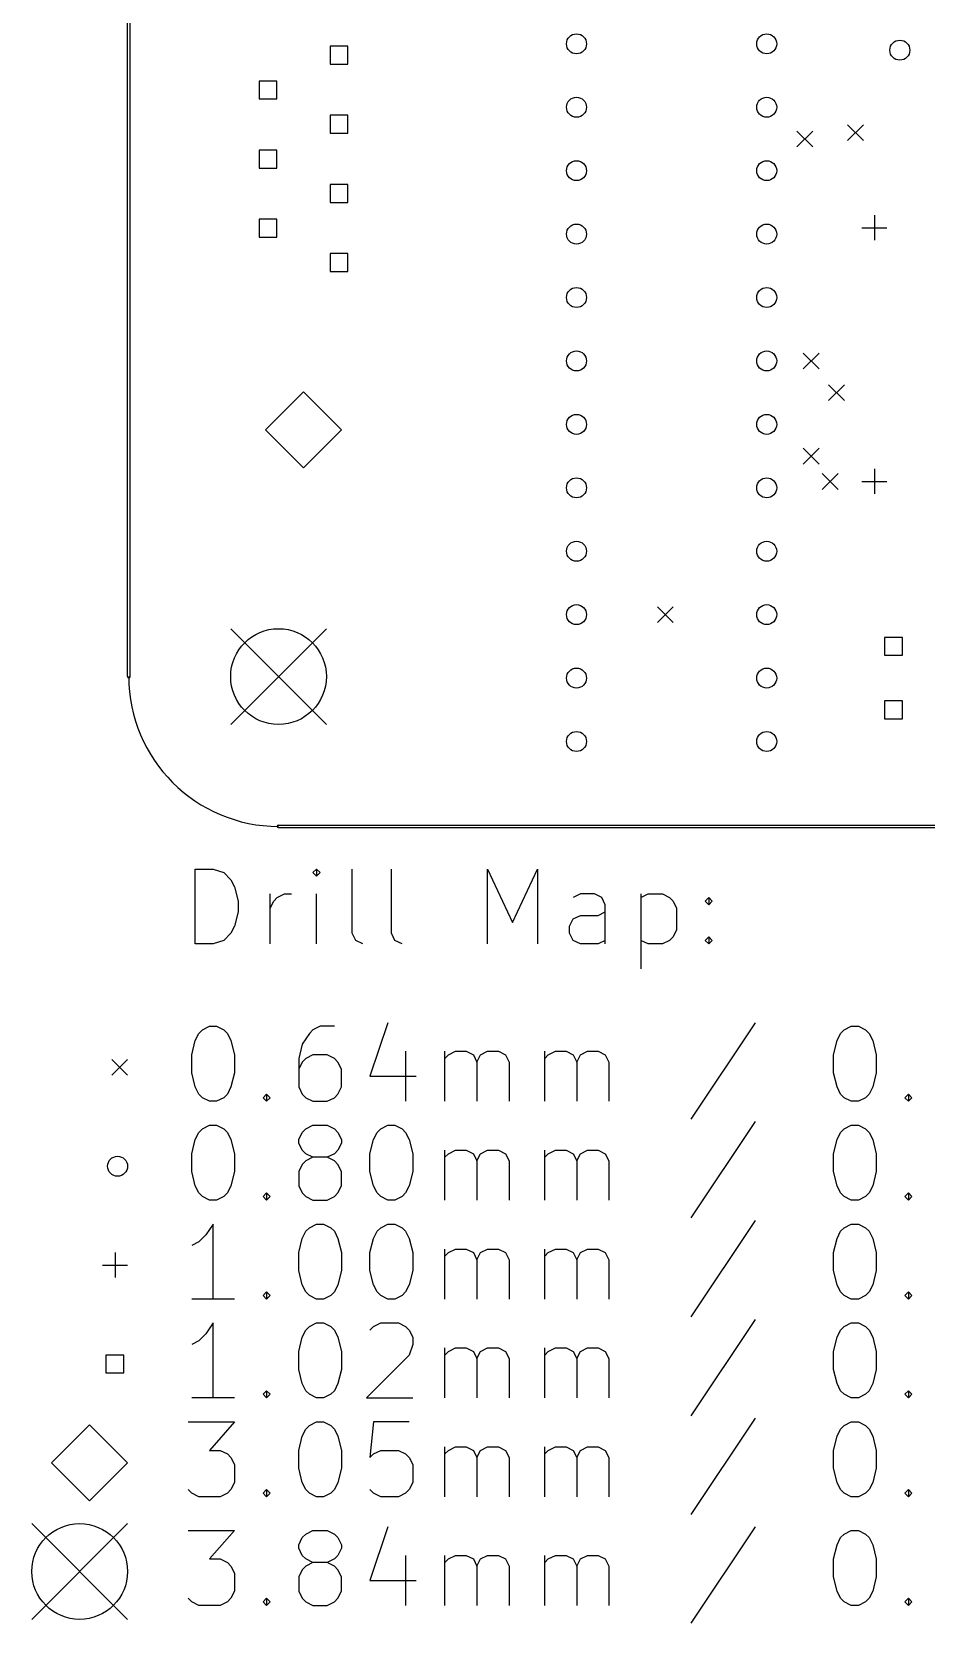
# Model space of a CAD drawing. Extents: x 126 to 198, y -177 to -50.
# Drawn here: x 126.1 to 161.9, y -176.9 to -113.2 of the extents above; entities that cross this region are included whole.
import ezdxf

# ---------------------------------------------------------------- set-up
doc = ezdxf.new("R2010")
doc.units = 0
doc.header["$MEASUREMENT"] = 0
doc.layers.add('BLACK', color=7, linetype='CONTINUOUS')

msp = doc.modelspace()

# ---------------------------------------------------------------- linework, layer by layer
at = {"layer": 'Black'}
for p, q in [((129.95, -139), (129.95, -56)), ((130.05, -139), (130.05, -56)), ((138.782, -113.752), (138.063, -113.752)), ((138.063, -113.752), (138.063, -114.471)), ((138.782, -114.471), (138.782, -113.752)), ((138.063, -114.471), (138.782, -114.471)), ((135.937, -115.149), (135.218, -115.149)), ((135.218, -115.149), (135.218, -115.868)), ((135.937, -115.868), (135.937, -115.149)), ((135.218, -115.868), (135.937, -115.868)), ((138.782, -116.521), (138.063, -116.521)), ((138.063, -116.521), (138.063, -117.239)), ((138.782, -117.239), (138.782, -116.521)), ((138.063, -117.239), (138.782, -117.239)), ((156.767, -117.153), (157.402, -117.788)), ((157.402, -117.153), (156.767, -117.788)), ((158.799, -116.899), (159.434, -117.534)), ((159.434, -116.899), (158.799, -117.534)), ((135.937, -117.918), (135.218, -117.918)), ((135.218, -117.918), (135.218, -118.636)), ((135.937, -118.636), (135.937, -117.918)), ((135.218, -118.636), (135.937, -118.636)), ((138.782, -119.29), (138.063, -119.29)), ((138.063, -119.29), (138.063, -120.008)), ((138.782, -120.008), (138.782, -119.29)), ((138.063, -120.008), (138.782, -120.008)), ((135.937, -120.687), (135.218, -120.687)), ((135.218, -120.687), (135.218, -121.405)), ((135.937, -121.405), (135.937, -120.687)), ((159.378, -121.026), (160.378, -121.026)), ((159.878, -120.526), (159.878, -121.526)), ((135.218, -121.405), (135.937, -121.405)), ((138.782, -122.058), (138.063, -122.058)), ((138.063, -122.058), (138.063, -122.777)), ((138.782, -122.777), (138.782, -122.058)), ((138.063, -122.777), (138.782, -122.777)), ((157.021, -126.043), (157.656, -126.678)), ((157.656, -126.043), (157.021, -126.678)), ((158.037, -127.313), (158.672, -127.948)), ((158.672, -127.313), (158.037, -127.948)), ((137, -127.599), (135.476, -129.123)), ((138.524, -129.123), (137, -127.599)), ((135.476, -129.123), (137, -130.647)), ((137, -130.647), (138.524, -129.123)), ((157.021, -129.853), (157.656, -130.488)), ((157.656, -129.853), (157.021, -130.488)), ((157.783, -130.869), (158.418, -131.504)), ((158.418, -130.869), (157.783, -131.504)), ((159.378, -131.186), (160.378, -131.186)), ((159.878, -130.686), (159.878, -131.686)), ((151.179, -136.203), (151.814, -136.838)), ((151.814, -136.203), (151.179, -136.838)), ((134.082, -137.082), (137.918, -140.918)), ((137.918, -137.082), (134.082, -140.918)), ((160.999, -137.431), (160.281, -137.431)), ((160.281, -137.431), (160.281, -138.149)), ((160.999, -138.149), (160.999, -137.431)), ((160.281, -138.149), (160.999, -138.149)), ((160.999, -139.971), (160.281, -139.971)), ((160.281, -139.971), (160.281, -140.689)), ((160.999, -140.689), (160.999, -139.971)), ((160.281, -140.689), (160.999, -140.689)), ((136, -144.95), (179, -144.95)), ((136, -145.05), (179, -145.05)), ((132.664, -149.707), (132.664, -146.707)), ((132.664, -146.707), (133.379, -146.707)), ((133.379, -146.707), (133.807, -146.85)), ((133.807, -146.85), (134.093, -147.136)), ((134.093, -147.136), (134.236, -147.421)), ((137.521, -146.707), (137.379, -146.85)), ((137.379, -146.85), (137.521, -146.993)), ((137.664, -146.85), (137.521, -146.707)), ((137.521, -146.707), (137.521, -146.993)), ((137.521, -146.993), (137.664, -146.85)), ((138.95, -149.279), (138.95, -146.707)), ((140.521, -149.279), (140.521, -146.707)), ((144.379, -149.707), (144.379, -146.707)), ((144.379, -146.707), (145.379, -148.85)), ((145.379, -148.85), (146.379, -146.707)), ((146.379, -146.707), (146.379, -149.707)), ((134.236, -147.421), (134.379, -147.993)), ((135.664, -149.707), (135.664, -147.707)), ((135.807, -147.993), (135.95, -147.85)), ((135.95, -147.85), (136.236, -147.707)), ((136.236, -147.707), (136.521, -147.707)), ((137.521, -149.707), (137.521, -147.707)), ((148.093, -147.707), (147.807, -147.85)), ((148.664, -147.707), (148.093, -147.707)), ((148.95, -147.85), (148.664, -147.707)), ((149.093, -148.136), (148.95, -147.85)), ((150.521, -147.707), (150.521, -150.707)), ((150.521, -147.85), (150.807, -147.707)), ((150.807, -147.707), (151.379, -147.707)), ((151.379, -147.707), (151.664, -147.85)), ((151.664, -147.85), (151.807, -147.993)), ((153.093, -147.993), (153.236, -147.85)), ((153.236, -147.85), (153.379, -147.993)), ((153.236, -147.85), (153.236, -148.136)), ((134.379, -148.421), (134.236, -148.993)), ((134.379, -147.993), (134.379, -148.421)), ((135.664, -148.279), (135.807, -147.993)), ((148.807, -148.564), (149.093, -148.421)), ((149.093, -149.707), (149.093, -148.136)), ((151.807, -147.993), (151.95, -148.279)), ((151.95, -148.279), (151.95, -149.136)), ((153.236, -148.136), (153.093, -147.993)), ((153.379, -147.993), (153.236, -148.136)), ((134.236, -148.993), (134.093, -149.279)), ((147.664, -148.993), (147.807, -148.707)), ((147.664, -149.279), (147.664, -148.993)), ((147.807, -148.707), (148.093, -148.564)), ((148.093, -148.564), (148.807, -148.564)), ((133.379, -149.707), (132.664, -149.707)), ((133.807, -149.564), (133.379, -149.707)), ((134.093, -149.279), (133.807, -149.564)), ((139.093, -149.564), (138.95, -149.279)), ((139.379, -149.707), (139.093, -149.564)), ((140.664, -149.564), (140.521, -149.279)), ((140.95, -149.707), (140.664, -149.564)), ((147.807, -149.564), (147.664, -149.279)), ((148.093, -149.707), (147.807, -149.564)), ((148.807, -149.707), (148.093, -149.707)), ((149.093, -149.564), (148.807, -149.707)), ((150.807, -149.707), (150.521, -149.564)), ((151.379, -149.707), (150.807, -149.707)), ((151.664, -149.564), (151.379, -149.707)), ((151.807, -149.421), (151.664, -149.564)), ((151.95, -149.136), (151.807, -149.421)), ((153.093, -149.564), (153.236, -149.421)), ((153.236, -149.707), (153.093, -149.564)), ((153.236, -149.421), (153.379, -149.564)), ((153.236, -149.421), (153.236, -149.707)), ((153.379, -149.564), (153.236, -149.707)), ((140.379, -152.864), (139.664, -155.007)), ((155.093, -152.864), (152.521, -156.721)), ((132.521, -154.15), (132.664, -153.579)), ((132.664, -153.579), (132.807, -153.293)), ((132.807, -153.293), (132.95, -153.15)), ((132.95, -153.15), (133.236, -153.007)), ((133.236, -153.007), (133.521, -153.007)), ((133.521, -153.007), (133.807, -153.15)), ((133.807, -153.15), (133.95, -153.293)), ((133.95, -153.293), (134.093, -153.579)), ((134.093, -153.579), (134.236, -154.15)), ((137.236, -153.293), (136.95, -153.721)), ((137.379, -153.15), (137.236, -153.293)), ((137.664, -153.007), (137.379, -153.15)), ((138.236, -153.007), (137.664, -153.007)), ((158.236, -154.15), (158.379, -153.579)), ((158.379, -153.579), (158.521, -153.293)), ((158.521, -153.293), (158.664, -153.15)), ((158.664, -153.15), (158.95, -153.007)), ((158.95, -153.007), (159.236, -153.007)), ((159.236, -153.007), (159.521, -153.15)), ((159.521, -153.15), (159.664, -153.293)), ((159.664, -153.293), (159.807, -153.579)), ((159.807, -153.579), (159.95, -154.15)), ((132.521, -154.864), (132.521, -154.15)), ((134.236, -154.15), (134.236, -154.864)), ((136.95, -153.721), (136.807, -154.293)), ((137.379, -154.15), (137.093, -154.293)), ((137.95, -154.15), (137.379, -154.15)), ((138.236, -154.293), (137.95, -154.15)), ((141.093, -154.007), (141.093, -156.007)), ((142.664, -156.007), (142.664, -154.007)), ((142.664, -154.293), (142.807, -154.15)), ((142.807, -154.15), (143.093, -154.007)), ((143.093, -154.007), (143.521, -154.007)), ((143.521, -154.007), (143.807, -154.15)), ((143.807, -154.15), (143.95, -154.436)), ((143.95, -154.436), (144.093, -154.15)), ((144.093, -154.15), (144.379, -154.007)), ((144.379, -154.007), (144.807, -154.007)), ((144.807, -154.007), (145.093, -154.15)), ((145.093, -154.15), (145.236, -154.436)), ((146.664, -156.007), (146.664, -154.007)), ((146.664, -154.293), (146.807, -154.15)), ((146.807, -154.15), (147.093, -154.007)), ((147.093, -154.007), (147.521, -154.007)), ((147.521, -154.007), (147.807, -154.15)), ((147.807, -154.15), (147.95, -154.436)), ((147.95, -154.436), (148.093, -154.15)), ((148.093, -154.15), (148.379, -154.007)), ((148.379, -154.007), (148.807, -154.007)), ((148.807, -154.007), (149.093, -154.15)), ((149.093, -154.15), (149.236, -154.436)), ((158.236, -154.864), (158.236, -154.15)), ((159.95, -154.15), (159.95, -154.864)), ((129.315, -154.333), (129.95, -154.968)), ((129.95, -154.333), (129.315, -154.968)), ((136.807, -154.293), (136.807, -155.436)), ((136.95, -154.436), (136.807, -154.721)), ((137.093, -154.293), (136.95, -154.436)), ((138.379, -154.436), (138.236, -154.293)), ((138.521, -154.721), (138.379, -154.436)), ((138.521, -155.436), (138.521, -154.721)), ((143.95, -154.436), (143.95, -156.007)), ((145.236, -154.436), (145.236, -156.007)), ((147.95, -154.436), (147.95, -156.007)), ((149.236, -154.436), (149.236, -156.007)), ((132.664, -155.436), (132.521, -154.864)), ((132.807, -155.721), (132.664, -155.436)), ((134.093, -155.436), (133.95, -155.721)), ((134.236, -154.864), (134.093, -155.436)), ((136.807, -155.436), (136.95, -155.721)), ((138.379, -155.721), (138.521, -155.436)), ((139.664, -155.007), (141.521, -155.007)), ((158.379, -155.436), (158.236, -154.864)), ((158.521, -155.721), (158.379, -155.436)), ((159.807, -155.436), (159.664, -155.721)), ((159.95, -154.864), (159.807, -155.436)), ((132.95, -155.864), (132.807, -155.721)), ((133.236, -156.007), (132.95, -155.864)), ((133.521, -156.007), (133.236, -156.007)), ((133.807, -155.864), (133.521, -156.007)), ((133.95, -155.721), (133.807, -155.864)), ((135.379, -155.864), (135.521, -155.721)), ((135.521, -156.007), (135.379, -155.864)), ((135.521, -155.721), (135.664, -155.864)), ((135.521, -155.721), (135.521, -156.007)), ((135.664, -155.864), (135.521, -156.007)), ((136.95, -155.721), (137.093, -155.864)), ((137.093, -155.864), (137.379, -156.007)), ((137.379, -156.007), (137.95, -156.007)), ((137.95, -156.007), (138.236, -155.864)), ((138.236, -155.864), (138.379, -155.721)), ((158.664, -155.864), (158.521, -155.721)), ((158.95, -156.007), (158.664, -155.864)), ((159.236, -156.007), (158.95, -156.007)), ((159.521, -155.864), (159.236, -156.007)), ((159.664, -155.721), (159.521, -155.864)), ((161.093, -155.864), (161.236, -155.721)), ((161.236, -156.007), (161.093, -155.864)), ((161.236, -155.721), (161.379, -155.864)), ((161.236, -155.721), (161.236, -156.007)), ((161.379, -155.864), (161.236, -156.007)), ((132.664, -157.539), (132.807, -157.253)), ((132.807, -157.253), (132.95, -157.11)), ((132.95, -157.11), (133.236, -156.967)), ((133.236, -156.967), (133.521, -156.967)), ((133.521, -156.967), (133.807, -157.11)), ((133.807, -157.11), (133.95, -157.253)), ((133.95, -157.253), (134.093, -157.539)), ((136.807, -157.539), (136.95, -157.253)), ((136.95, -157.253), (137.093, -157.11)), ((137.093, -157.11), (137.379, -156.967)), ((137.379, -156.967), (137.95, -156.967)), ((137.95, -156.967), (138.236, -157.11)), ((138.236, -157.11), (138.379, -157.253)), ((138.379, -157.253), (138.521, -157.539)), ((139.807, -157.539), (139.95, -157.253)), ((139.95, -157.253), (140.093, -157.11)), ((140.093, -157.11), (140.379, -156.967)), ((140.379, -156.967), (140.664, -156.967)), ((140.664, -156.967), (140.95, -157.11)), ((140.95, -157.11), (141.093, -157.253)), ((141.093, -157.253), (141.236, -157.539)), ((155.093, -156.824), (152.521, -160.681)), ((158.379, -157.539), (158.521, -157.253)), ((158.521, -157.253), (158.664, -157.11)), ((158.664, -157.11), (158.95, -156.967)), ((158.95, -156.967), (159.236, -156.967)), ((159.236, -156.967), (159.521, -157.11)), ((159.521, -157.11), (159.664, -157.253)), ((159.664, -157.253), (159.807, -157.539)), ((132.521, -158.11), (132.664, -157.539)), ((134.093, -157.539), (134.236, -158.11)), ((136.807, -157.681), (136.807, -157.539)), ((136.95, -157.967), (136.807, -157.681)), ((137.093, -158.11), (136.95, -157.967)), ((138.379, -157.967), (138.236, -158.11)), ((138.521, -157.681), (138.379, -157.967)), ((138.521, -157.539), (138.521, -157.681)), ((139.664, -158.11), (139.807, -157.539)), ((141.236, -157.539), (141.379, -158.11)), ((142.664, -159.967), (142.664, -157.967)), ((142.807, -158.11), (143.093, -157.967)), ((143.093, -157.967), (143.521, -157.967)), ((143.521, -157.967), (143.807, -158.11)), ((144.093, -158.11), (144.379, -157.967)), ((144.379, -157.967), (144.807, -157.967)), ((144.807, -157.967), (145.093, -158.11)), ((146.664, -159.967), (146.664, -157.967)), ((146.807, -158.11), (147.093, -157.967)), ((147.093, -157.967), (147.521, -157.967)), ((147.521, -157.967), (147.807, -158.11)), ((148.093, -158.11), (148.379, -157.967)), ((148.379, -157.967), (148.807, -157.967)), ((148.807, -157.967), (149.093, -158.11)), ((158.236, -158.11), (158.379, -157.539)), ((159.807, -157.539), (159.95, -158.11)), ((132.521, -158.824), (132.521, -158.11)), ((134.236, -158.11), (134.236, -158.824)), ((136.95, -158.539), (136.807, -158.824)), ((137.093, -158.396), (136.95, -158.539)), ((137.379, -158.253), (137.093, -158.11)), ((137.379, -158.253), (137.093, -158.396)), ((137.95, -158.253), (137.379, -158.253)), ((138.236, -158.11), (137.95, -158.253)), ((138.236, -158.396), (137.95, -158.253)), ((138.379, -158.539), (138.236, -158.396)), ((138.521, -158.824), (138.379, -158.539)), ((139.664, -158.824), (139.664, -158.11)), ((141.379, -158.11), (141.379, -158.824)), ((142.664, -158.253), (142.807, -158.11)), ((143.807, -158.11), (143.95, -158.396)), ((143.95, -158.396), (144.093, -158.11)), ((143.95, -158.396), (143.95, -159.967)), ((145.093, -158.11), (145.236, -158.396)), ((145.236, -158.396), (145.236, -159.967)), ((146.664, -158.253), (146.807, -158.11)), ((147.807, -158.11), (147.95, -158.396)), ((147.95, -158.396), (148.093, -158.11)), ((147.95, -158.396), (147.95, -159.967)), ((149.093, -158.11), (149.236, -158.396)), ((149.236, -158.396), (149.236, -159.967)), ((158.236, -158.824), (158.236, -158.11)), ((159.95, -158.11), (159.95, -158.824)), ((132.664, -159.396), (132.521, -158.824)), ((134.236, -158.824), (134.093, -159.396)), ((136.807, -158.824), (136.807, -159.396)), ((138.521, -159.396), (138.521, -158.824)), ((139.807, -159.396), (139.664, -158.824)), ((141.379, -158.824), (141.236, -159.396)), ((158.379, -159.396), (158.236, -158.824)), ((159.95, -158.824), (159.807, -159.396)), ((132.807, -159.681), (132.664, -159.396)), ((132.95, -159.824), (132.807, -159.681)), ((133.236, -159.967), (132.95, -159.824)), ((133.807, -159.824), (133.521, -159.967)), ((133.95, -159.681), (133.807, -159.824)), ((134.093, -159.396), (133.95, -159.681)), ((135.379, -159.824), (135.521, -159.681)), ((135.521, -159.967), (135.379, -159.824)), ((135.521, -159.681), (135.664, -159.824)), ((135.521, -159.681), (135.521, -159.967)), ((135.664, -159.824), (135.521, -159.967)), ((136.807, -159.396), (136.95, -159.681)), ((136.95, -159.681), (137.093, -159.824)), ((137.093, -159.824), (137.379, -159.967)), ((137.95, -159.967), (138.236, -159.824)), ((138.236, -159.824), (138.379, -159.681)), ((138.379, -159.681), (138.521, -159.396)), ((139.95, -159.681), (139.807, -159.396)), ((140.093, -159.824), (139.95, -159.681)), ((140.379, -159.967), (140.093, -159.824)), ((140.95, -159.824), (140.664, -159.967)), ((141.093, -159.681), (140.95, -159.824)), ((141.236, -159.396), (141.093, -159.681)), ((158.521, -159.681), (158.379, -159.396)), ((158.664, -159.824), (158.521, -159.681)), ((158.95, -159.967), (158.664, -159.824)), ((159.521, -159.824), (159.236, -159.967)), ((159.664, -159.681), (159.521, -159.824)), ((159.807, -159.396), (159.664, -159.681)), ((161.093, -159.824), (161.236, -159.681)), ((161.236, -159.967), (161.093, -159.824)), ((161.236, -159.681), (161.379, -159.824)), ((161.236, -159.681), (161.236, -159.967)), ((161.379, -159.824), (161.236, -159.967)), ((133.521, -159.967), (133.236, -159.967)), ((137.379, -159.967), (137.95, -159.967)), ((140.664, -159.967), (140.379, -159.967)), ((159.236, -159.967), (158.95, -159.967)), ((133.379, -160.927), (133.093, -161.356)), ((133.379, -163.927), (133.379, -160.927)), ((136.95, -161.499), (137.093, -161.213)), ((137.093, -161.213), (137.236, -161.07)), ((137.236, -161.07), (137.521, -160.927)), ((137.521, -160.927), (137.807, -160.927)), ((137.807, -160.927), (138.093, -161.07)), ((138.093, -161.07), (138.236, -161.213)), ((138.236, -161.213), (138.379, -161.499)), ((139.807, -161.499), (139.95, -161.213)), ((139.95, -161.213), (140.093, -161.07)), ((140.093, -161.07), (140.379, -160.927)), ((140.379, -160.927), (140.664, -160.927)), ((140.664, -160.927), (140.95, -161.07)), ((140.95, -161.07), (141.093, -161.213)), ((141.093, -161.213), (141.236, -161.499)), ((155.093, -160.784), (152.521, -164.641)), ((158.379, -161.499), (158.521, -161.213)), ((158.521, -161.213), (158.664, -161.07)), ((158.664, -161.07), (158.95, -160.927)), ((158.95, -160.927), (159.236, -160.927)), ((159.236, -160.927), (159.521, -161.07)), ((159.521, -161.07), (159.664, -161.213)), ((159.664, -161.213), (159.807, -161.499)), ((132.807, -161.641), (132.521, -161.784)), ((133.093, -161.356), (132.807, -161.641)), ((136.807, -162.07), (136.95, -161.499)), ((138.379, -161.499), (138.521, -162.07)), ((139.664, -162.07), (139.807, -161.499)), ((141.236, -161.499), (141.379, -162.07)), ((158.236, -162.07), (158.379, -161.499)), ((159.807, -161.499), (159.95, -162.07)), ((129.45, -162.07), (129.45, -163.07)), ((136.807, -162.784), (136.807, -162.07)), ((138.521, -162.07), (138.521, -162.784)), ((139.664, -162.784), (139.664, -162.07)), ((141.379, -162.07), (141.379, -162.784)), ((142.664, -163.927), (142.664, -161.927)), ((142.664, -162.213), (142.807, -162.07)), ((142.807, -162.07), (143.093, -161.927)), ((143.093, -161.927), (143.521, -161.927)), ((143.521, -161.927), (143.807, -162.07)), ((143.807, -162.07), (143.95, -162.356)), ((143.95, -162.356), (144.093, -162.07)), ((143.95, -162.356), (143.95, -163.927)), ((144.093, -162.07), (144.379, -161.927)), ((144.379, -161.927), (144.807, -161.927)), ((144.807, -161.927), (145.093, -162.07)), ((145.093, -162.07), (145.236, -162.356)), ((145.236, -162.356), (145.236, -163.927)), ((146.664, -163.927), (146.664, -161.927)), ((146.664, -162.213), (146.807, -162.07)), ((146.807, -162.07), (147.093, -161.927)), ((147.093, -161.927), (147.521, -161.927)), ((147.521, -161.927), (147.807, -162.07)), ((147.807, -162.07), (147.95, -162.356)), ((147.95, -162.356), (148.093, -162.07)), ((147.95, -162.356), (147.95, -163.927)), ((148.093, -162.07), (148.379, -161.927)), ((148.379, -161.927), (148.807, -161.927)), ((148.807, -161.927), (149.093, -162.07)), ((149.093, -162.07), (149.236, -162.356)), ((149.236, -162.356), (149.236, -163.927)), ((158.236, -162.784), (158.236, -162.07)), ((159.95, -162.07), (159.95, -162.784)), ((128.949, -162.57), (129.95, -162.57)), ((136.95, -163.356), (136.807, -162.784)), ((138.521, -162.784), (138.379, -163.356)), ((139.807, -163.356), (139.664, -162.784)), ((141.379, -162.784), (141.236, -163.356)), ((158.379, -163.356), (158.236, -162.784)), ((159.95, -162.784), (159.807, -163.356)), ((135.379, -163.784), (135.521, -163.641)), ((135.521, -163.927), (135.379, -163.784)), ((135.521, -163.641), (135.664, -163.784)), ((135.521, -163.641), (135.521, -163.927)), ((135.664, -163.784), (135.521, -163.927)), ((137.093, -163.641), (136.95, -163.356)), ((137.236, -163.784), (137.093, -163.641)), ((137.521, -163.927), (137.236, -163.784)), ((138.093, -163.784), (137.807, -163.927)), ((138.236, -163.641), (138.093, -163.784)), ((138.379, -163.356), (138.236, -163.641)), ((139.95, -163.641), (139.807, -163.356)), ((140.093, -163.784), (139.95, -163.641)), ((140.379, -163.927), (140.093, -163.784)), ((140.95, -163.784), (140.664, -163.927)), ((141.093, -163.641), (140.95, -163.784)), ((141.236, -163.356), (141.093, -163.641)), ((158.521, -163.641), (158.379, -163.356)), ((158.664, -163.784), (158.521, -163.641)), ((158.95, -163.927), (158.664, -163.784)), ((159.521, -163.784), (159.236, -163.927)), ((159.664, -163.641), (159.521, -163.784)), ((159.807, -163.356), (159.664, -163.641)), ((161.093, -163.784), (161.236, -163.641)), ((161.236, -163.927), (161.093, -163.784)), ((161.236, -163.641), (161.379, -163.784)), ((161.236, -163.641), (161.236, -163.927)), ((161.379, -163.784), (161.236, -163.927)), ((134.236, -163.927), (132.521, -163.927)), ((137.807, -163.927), (137.521, -163.927)), ((140.664, -163.927), (140.379, -163.927)), ((159.236, -163.927), (158.95, -163.927)), ((133.379, -164.887), (133.093, -165.316)), ((133.379, -167.887), (133.379, -164.887)), ((137.093, -165.173), (137.236, -165.03)), ((137.236, -165.03), (137.521, -164.887)), ((137.521, -164.887), (137.807, -164.887)), ((137.807, -164.887), (138.093, -165.03)), ((138.093, -165.03), (138.236, -165.173)), ((139.664, -165.173), (139.807, -165.03)), ((139.807, -165.03), (140.093, -164.887)), ((140.093, -164.887), (140.807, -164.887)), ((140.807, -164.887), (141.093, -165.03)), ((141.093, -165.03), (141.236, -165.173)), ((155.093, -164.744), (152.521, -168.601)), ((158.521, -165.173), (158.664, -165.03)), ((158.664, -165.03), (158.95, -164.887)), ((158.95, -164.887), (159.236, -164.887)), ((159.236, -164.887), (159.521, -165.03)), ((159.521, -165.03), (159.664, -165.173)), ((132.807, -165.601), (132.521, -165.744)), ((133.093, -165.316), (132.807, -165.601)), ((136.807, -166.03), (136.95, -165.459)), ((136.95, -165.459), (137.093, -165.173)), ((138.236, -165.173), (138.379, -165.459)), ((138.379, -165.459), (138.521, -166.03)), ((141.236, -165.173), (141.379, -165.459)), ((141.379, -165.459), (141.379, -165.744)), ((158.236, -166.03), (158.379, -165.459)), ((158.379, -165.459), (158.521, -165.173)), ((159.664, -165.173), (159.807, -165.459)), ((159.807, -165.459), (159.95, -166.03)), ((129.801, -166.171), (129.083, -166.171)), ((129.083, -166.171), (129.083, -166.889)), ((129.801, -166.889), (129.801, -166.171)), ((136.807, -166.744), (136.807, -166.03)), ((138.521, -166.03), (138.521, -166.744)), ((141.236, -166.173), (139.521, -167.887)), ((141.379, -165.744), (141.236, -166.173)), ((142.664, -167.887), (142.664, -165.887)), ((142.664, -166.173), (142.807, -166.03)), ((142.807, -166.03), (143.093, -165.887)), ((143.093, -165.887), (143.521, -165.887)), ((143.521, -165.887), (143.807, -166.03)), ((143.807, -166.03), (143.95, -166.316)), ((143.95, -166.316), (144.093, -166.03)), ((143.95, -166.316), (143.95, -167.887)), ((144.093, -166.03), (144.379, -165.887)), ((144.379, -165.887), (144.807, -165.887)), ((144.807, -165.887), (145.093, -166.03)), ((145.093, -166.03), (145.236, -166.316)), ((145.236, -166.316), (145.236, -167.887)), ((146.664, -167.887), (146.664, -165.887)), ((146.664, -166.173), (146.807, -166.03)), ((146.807, -166.03), (147.093, -165.887)), ((147.093, -165.887), (147.521, -165.887)), ((147.521, -165.887), (147.807, -166.03)), ((147.807, -166.03), (147.95, -166.316)), ((147.95, -166.316), (148.093, -166.03)), ((147.95, -166.316), (147.95, -167.887)), ((148.093, -166.03), (148.379, -165.887)), ((148.379, -165.887), (148.807, -165.887)), ((148.807, -165.887), (149.093, -166.03)), ((149.093, -166.03), (149.236, -166.316)), ((149.236, -166.316), (149.236, -167.887)), ((158.236, -166.744), (158.236, -166.03)), ((159.95, -166.03), (159.95, -166.744)), ((129.083, -166.889), (129.801, -166.889)), ((136.95, -167.316), (136.807, -166.744)), ((138.521, -166.744), (138.379, -167.316)), ((158.379, -167.316), (158.236, -166.744)), ((159.95, -166.744), (159.807, -167.316)), ((135.379, -167.744), (135.521, -167.601)), ((135.521, -167.601), (135.664, -167.744)), ((135.521, -167.601), (135.521, -167.887)), ((137.093, -167.601), (136.95, -167.316)), ((137.236, -167.744), (137.093, -167.601)), ((138.236, -167.601), (138.093, -167.744)), ((138.379, -167.316), (138.236, -167.601)), ((158.521, -167.601), (158.379, -167.316)), ((158.664, -167.744), (158.521, -167.601)), ((159.664, -167.601), (159.521, -167.744)), ((159.807, -167.316), (159.664, -167.601)), ((161.093, -167.744), (161.236, -167.601)), ((161.236, -167.601), (161.379, -167.744)), ((161.236, -167.601), (161.236, -167.887)), ((134.236, -167.887), (132.521, -167.887)), ((135.521, -167.887), (135.379, -167.744)), ((135.664, -167.744), (135.521, -167.887)), ((137.521, -167.887), (137.236, -167.744)), ((137.807, -167.887), (137.521, -167.887)), ((138.093, -167.744), (137.807, -167.887)), ((139.521, -167.887), (141.379, -167.887)), ((158.95, -167.887), (158.664, -167.744)), ((159.236, -167.887), (158.95, -167.887)), ((159.521, -167.744), (159.236, -167.887)), ((161.236, -167.887), (161.093, -167.744)), ((161.379, -167.744), (161.236, -167.887)), ((132.379, -168.847), (134.236, -168.847)), ((134.236, -168.847), (133.236, -169.99)), ((137.236, -168.99), (137.521, -168.847)), ((137.521, -168.847), (137.807, -168.847)), ((137.807, -168.847), (138.093, -168.99)), ((139.807, -168.847), (139.664, -170.276)), ((141.236, -168.847), (139.807, -168.847)), ((155.093, -168.704), (152.521, -172.561)), ((158.664, -168.99), (158.95, -168.847)), ((158.95, -168.847), (159.236, -168.847)), ((159.236, -168.847), (159.521, -168.99)), ((128.426, -168.966), (126.902, -170.49)), ((129.95, -170.49), (128.426, -168.966)), ((136.807, -169.99), (136.95, -169.419)), ((136.95, -169.419), (137.093, -169.133)), ((137.093, -169.133), (137.236, -168.99)), ((138.093, -168.99), (138.236, -169.133)), ((138.236, -169.133), (138.379, -169.419)), ((138.379, -169.419), (138.521, -169.99)), ((158.236, -169.99), (158.379, -169.419)), ((158.379, -169.419), (158.521, -169.133)), ((158.521, -169.133), (158.664, -168.99)), ((159.521, -168.99), (159.664, -169.133)), ((159.664, -169.133), (159.807, -169.419)), ((159.807, -169.419), (159.95, -169.99)), ((133.236, -169.99), (133.664, -169.99)), ((133.664, -169.99), (133.95, -170.133)), ((133.95, -170.133), (134.093, -170.276)), ((136.807, -170.704), (136.807, -169.99)), ((138.521, -169.99), (138.521, -170.704)), ((139.664, -170.276), (139.807, -170.133)), ((139.807, -170.133), (140.093, -169.99)), ((140.093, -169.99), (140.807, -169.99)), ((140.807, -169.99), (141.093, -170.133)), ((141.093, -170.133), (141.236, -170.276)), ((142.664, -171.847), (142.664, -169.847)), ((142.664, -170.133), (142.807, -169.99)), ((142.807, -169.99), (143.093, -169.847)), ((143.093, -169.847), (143.521, -169.847)), ((143.521, -169.847), (143.807, -169.99)), ((143.807, -169.99), (143.95, -170.276)), ((143.95, -170.276), (144.093, -169.99)), ((144.093, -169.99), (144.379, -169.847)), ((144.379, -169.847), (144.807, -169.847)), ((144.807, -169.847), (145.093, -169.99)), ((145.093, -169.99), (145.236, -170.276)), ((146.664, -171.847), (146.664, -169.847)), ((146.664, -170.133), (146.807, -169.99)), ((146.807, -169.99), (147.093, -169.847)), ((147.093, -169.847), (147.521, -169.847)), ((147.521, -169.847), (147.807, -169.99)), ((147.807, -169.99), (147.95, -170.276)), ((147.95, -170.276), (148.093, -169.99)), ((148.093, -169.99), (148.379, -169.847)), ((148.379, -169.847), (148.807, -169.847)), ((148.807, -169.847), (149.093, -169.99)), ((149.093, -169.99), (149.236, -170.276)), ((158.236, -170.704), (158.236, -169.99)), ((159.95, -169.99), (159.95, -170.704)), ((126.902, -170.49), (128.426, -172.014)), ((128.426, -172.014), (129.95, -170.49)), ((134.093, -170.276), (134.236, -170.561)), ((134.236, -170.561), (134.236, -171.276)), ((136.95, -171.276), (136.807, -170.704)), ((138.521, -170.704), (138.379, -171.276)), ((141.236, -170.276), (141.379, -170.561)), ((141.379, -170.561), (141.379, -171.276)), ((143.95, -170.276), (143.95, -171.847)), ((145.236, -170.276), (145.236, -171.847)), ((147.95, -170.276), (147.95, -171.847)), ((149.236, -170.276), (149.236, -171.847)), ((158.379, -171.276), (158.236, -170.704)), ((159.95, -170.704), (159.807, -171.276)), ((134.236, -171.276), (134.093, -171.561)), ((137.093, -171.561), (136.95, -171.276)), ((138.379, -171.276), (138.236, -171.561)), ((141.379, -171.276), (141.236, -171.561)), ((158.521, -171.561), (158.379, -171.276)), ((159.807, -171.276), (159.664, -171.561)), ((132.521, -171.704), (132.379, -171.561)), ((132.807, -171.847), (132.521, -171.704)), ((133.664, -171.847), (132.807, -171.847)), ((133.95, -171.704), (133.664, -171.847)), ((134.093, -171.561), (133.95, -171.704)), ((135.379, -171.704), (135.521, -171.561)), ((135.521, -171.847), (135.379, -171.704)), ((135.521, -171.561), (135.664, -171.704)), ((135.521, -171.561), (135.521, -171.847)), ((135.664, -171.704), (135.521, -171.847)), ((137.236, -171.704), (137.093, -171.561)), ((137.521, -171.847), (137.236, -171.704)), ((137.807, -171.847), (137.521, -171.847)), ((138.093, -171.704), (137.807, -171.847)), ((138.236, -171.561), (138.093, -171.704)), ((139.807, -171.704), (139.664, -171.561)), ((140.093, -171.847), (139.807, -171.704)), ((140.807, -171.847), (140.093, -171.847)), ((141.093, -171.704), (140.807, -171.847)), ((141.236, -171.561), (141.093, -171.704)), ((158.664, -171.704), (158.521, -171.561)), ((158.95, -171.847), (158.664, -171.704)), ((159.236, -171.847), (158.95, -171.847)), ((159.521, -171.704), (159.236, -171.847)), ((159.664, -171.561), (159.521, -171.704)), ((161.093, -171.704), (161.236, -171.561)), ((161.236, -171.847), (161.093, -171.704)), ((161.236, -171.561), (161.379, -171.704)), ((161.236, -171.561), (161.236, -171.847)), ((161.379, -171.704), (161.236, -171.847)), ((126.115, -172.92), (129.95, -176.756)), ((129.95, -172.92), (126.115, -176.756)), ((132.379, -173.195), (134.236, -173.195)), ((134.236, -173.195), (133.236, -174.338)), ((136.95, -173.481), (137.093, -173.338)), ((137.093, -173.338), (137.379, -173.195)), ((137.379, -173.195), (137.95, -173.195)), ((137.95, -173.195), (138.236, -173.338)), ((138.236, -173.338), (138.379, -173.481)), ((140.379, -173.052), (139.664, -175.195)), ((155.093, -173.052), (152.521, -176.909)), ((158.521, -173.481), (158.664, -173.338)), ((158.664, -173.338), (158.95, -173.195)), ((158.95, -173.195), (159.236, -173.195)), ((159.236, -173.195), (159.521, -173.338)), ((159.521, -173.338), (159.664, -173.481)), ((136.807, -173.767), (136.95, -173.481)), ((136.807, -173.909), (136.807, -173.767)), ((136.95, -174.195), (136.807, -173.909)), ((138.379, -173.481), (138.521, -173.767)), ((138.521, -173.909), (138.379, -174.195)), ((138.521, -173.767), (138.521, -173.909)), ((158.236, -174.338), (158.379, -173.767)), ((158.379, -173.767), (158.521, -173.481)), ((159.664, -173.481), (159.807, -173.767)), ((159.807, -173.767), (159.95, -174.338)), ((133.236, -174.338), (133.664, -174.338)), ((133.664, -174.338), (133.95, -174.481)), ((133.95, -174.481), (134.093, -174.624)), ((137.093, -174.338), (136.95, -174.195)), ((137.379, -174.481), (137.093, -174.338)), ((137.379, -174.481), (137.093, -174.624)), ((137.95, -174.481), (137.379, -174.481)), ((138.236, -174.338), (137.95, -174.481)), ((138.236, -174.624), (137.95, -174.481)), ((138.379, -174.195), (138.236, -174.338)), ((141.093, -174.195), (141.093, -176.195)), ((142.664, -176.195), (142.664, -174.195)), ((142.664, -174.481), (142.807, -174.338)), ((142.807, -174.338), (143.093, -174.195)), ((143.093, -174.195), (143.521, -174.195)), ((143.521, -174.195), (143.807, -174.338)), ((143.807, -174.338), (143.95, -174.624)), ((143.95, -174.624), (144.093, -174.338)), ((144.093, -174.338), (144.379, -174.195)), ((144.379, -174.195), (144.807, -174.195)), ((144.807, -174.195), (145.093, -174.338)), ((145.093, -174.338), (145.236, -174.624)), ((146.664, -176.195), (146.664, -174.195)), ((146.664, -174.481), (146.807, -174.338)), ((146.807, -174.338), (147.093, -174.195)), ((147.093, -174.195), (147.521, -174.195)), ((147.521, -174.195), (147.807, -174.338)), ((147.807, -174.338), (147.95, -174.624)), ((147.95, -174.624), (148.093, -174.338)), ((148.093, -174.338), (148.379, -174.195)), ((148.379, -174.195), (148.807, -174.195)), ((148.807, -174.195), (149.093, -174.338)), ((149.093, -174.338), (149.236, -174.624)), ((158.236, -175.052), (158.236, -174.338)), ((159.95, -174.338), (159.95, -175.052)), ((134.093, -174.624), (134.236, -174.909)), ((134.236, -174.909), (134.236, -175.624)), ((136.95, -174.767), (136.807, -175.052)), ((136.807, -175.052), (136.807, -175.624)), ((137.093, -174.624), (136.95, -174.767)), ((138.379, -174.767), (138.236, -174.624)), ((138.521, -175.052), (138.379, -174.767)), ((138.521, -175.624), (138.521, -175.052)), ((139.664, -175.195), (141.521, -175.195)), ((143.95, -174.624), (143.95, -176.195)), ((145.236, -174.624), (145.236, -176.195)), ((147.95, -174.624), (147.95, -176.195)), ((149.236, -174.624), (149.236, -176.195)), ((158.379, -175.624), (158.236, -175.052)), ((159.95, -175.052), (159.807, -175.624)), ((134.236, -175.624), (134.093, -175.909)), ((136.807, -175.624), (136.95, -175.909)), ((138.379, -175.909), (138.521, -175.624)), ((158.521, -175.909), (158.379, -175.624)), ((159.807, -175.624), (159.664, -175.909)), ((132.521, -176.052), (132.379, -175.909)), ((132.807, -176.195), (132.521, -176.052)), ((133.664, -176.195), (132.807, -176.195)), ((133.95, -176.052), (133.664, -176.195)), ((134.093, -175.909), (133.95, -176.052)), ((135.379, -176.052), (135.521, -175.909)), ((135.521, -176.195), (135.379, -176.052)), ((135.521, -175.909), (135.664, -176.052)), ((135.521, -175.909), (135.521, -176.195)), ((135.664, -176.052), (135.521, -176.195)), ((136.95, -175.909), (137.093, -176.052)), ((137.093, -176.052), (137.379, -176.195)), ((137.379, -176.195), (137.95, -176.195)), ((137.95, -176.195), (138.236, -176.052)), ((138.236, -176.052), (138.379, -175.909)), ((158.664, -176.052), (158.521, -175.909)), ((158.95, -176.195), (158.664, -176.052)), ((159.236, -176.195), (158.95, -176.195)), ((159.521, -176.052), (159.236, -176.195)), ((159.664, -175.909), (159.521, -176.052)), ((161.093, -176.052), (161.236, -175.909)), ((161.236, -176.195), (161.093, -176.052)), ((161.236, -175.909), (161.379, -176.052)), ((161.236, -175.909), (161.236, -176.195)), ((161.379, -176.052), (161.236, -176.195))]:
    msp.add_line(p, q, dxfattribs=at)
for centre, radius in [((147.94, -113.66), 0.4), ((155.56, -113.66), 0.4), ((160.894, -113.914), 0.4), ((147.94, -116.2), 0.4), ((155.56, -116.2), 0.4), ((147.94, -118.74), 0.4), ((155.56, -118.74), 0.4), ((147.94, -121.28), 0.4), ((155.56, -121.28), 0.4), ((147.94, -123.82), 0.4), ((155.56, -123.82), 0.4), ((147.94, -126.36), 0.4), ((155.56, -126.36), 0.4), ((147.94, -128.9), 0.4), ((155.56, -128.9), 0.4), ((147.94, -131.44), 0.4), ((155.56, -131.44), 0.4), ((147.94, -133.98), 0.4), ((155.56, -133.98), 0.4), ((147.94, -136.52), 0.4), ((155.56, -136.52), 0.4), ((136, -139), 1.9177), ((147.94, -139.06), 0.4), ((155.56, -139.06), 0.4), ((147.94, -141.6), 0.4), ((155.56, -141.6), 0.4), ((129.55, -158.61), 0.4), ((128.032, -174.838), 1.9177)]:
    msp.add_circle(centre, radius, dxfattribs=at)
for centre, radius, start, end in [((130, -139), 0.05, 180, 360), ((136, -139), 6, -180, -90), ((136, -145), 0.05, 90, 270)]:
    msp.add_arc(centre, radius, start, end, dxfattribs=at)

doc.saveas('drawing.dxf')
